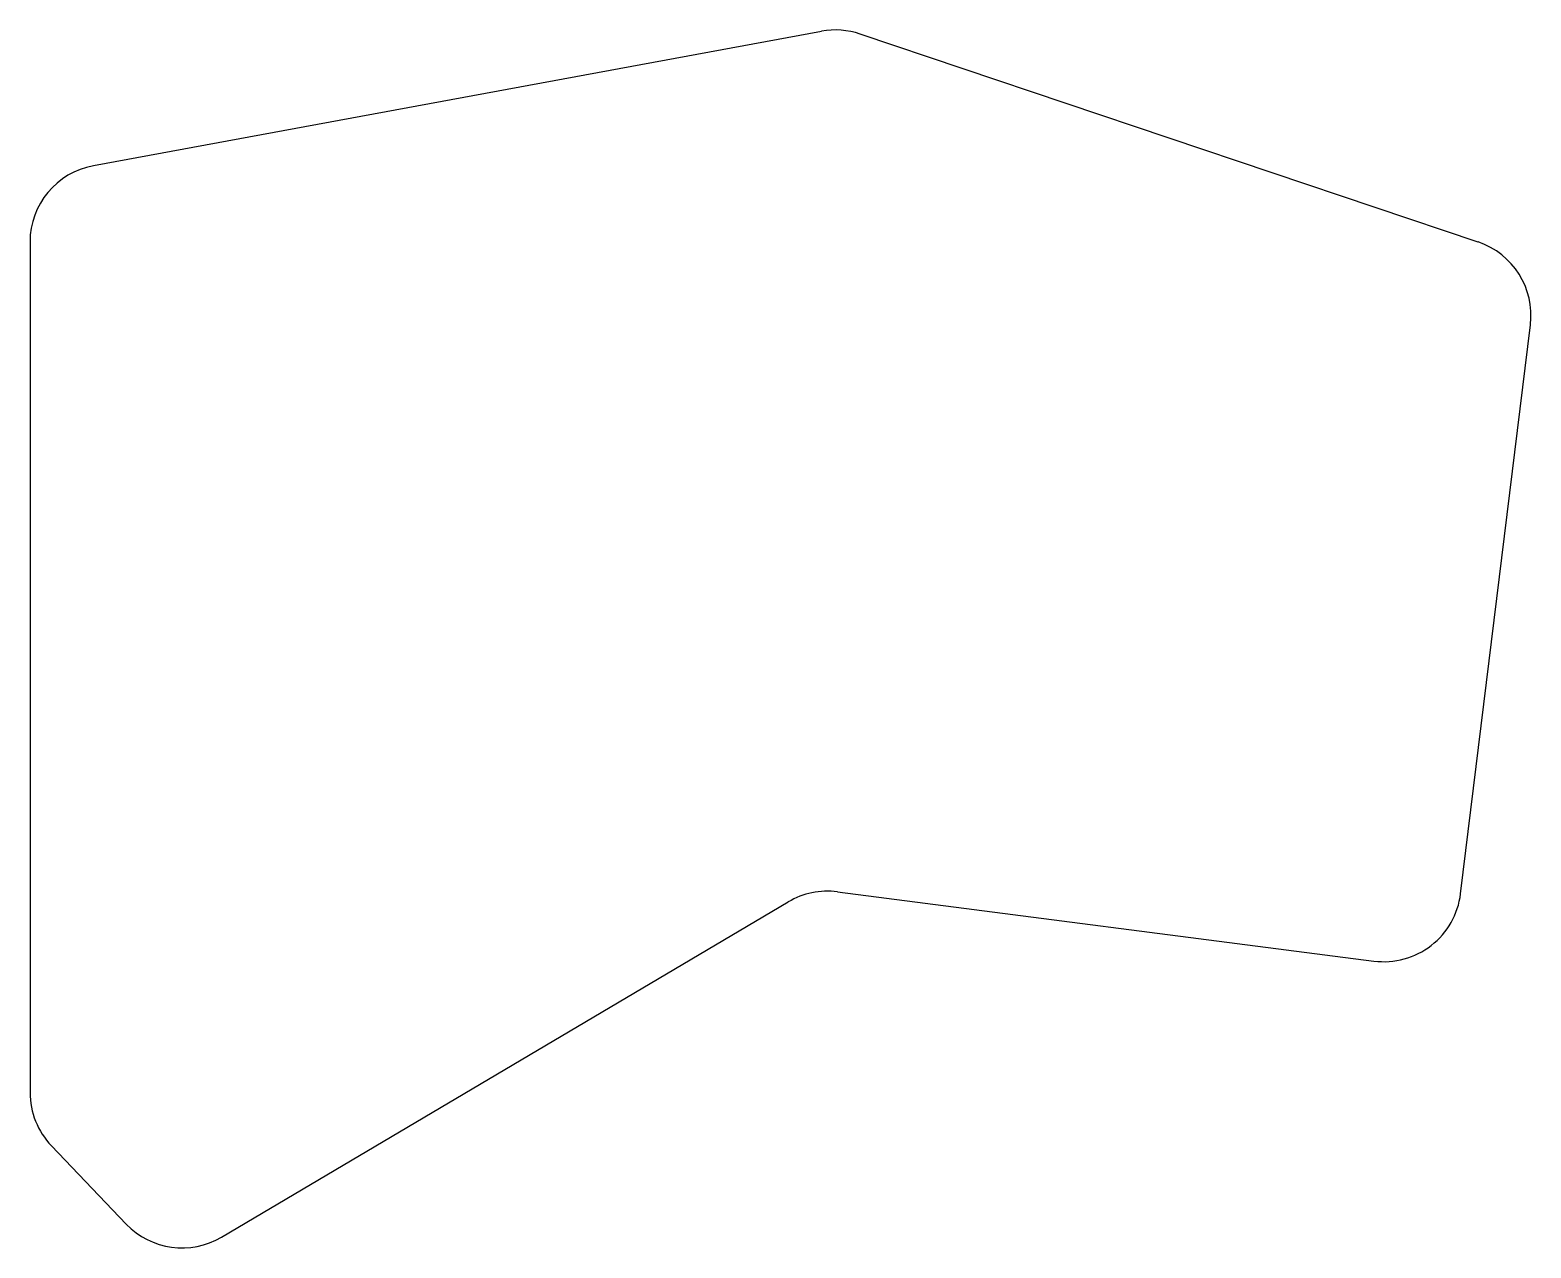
# Model space of a CAD drawing. Header units: millimetres. Extents: x 140 to 295, y -205 to -80.
import ezdxf

# ---------------------------------------------------------------- set-up
doc = ezdxf.new("R2010")
doc.units = ezdxf.units.MM

msp = doc.modelspace()

# ---------------------------------------------------------------- linework, layer by layer
for p, q in [((221.72, -79.71), (146.45, -93.6)), ((289.61, -101.48), (225.72, -79.99)), ((139.9, -101.47), (139.9, -189.35)), ((287.79, -168.82), (295, -110.04)), ((223.38, -168.63), (278.82, -175.78)), ((159.7, -204.32), (218.28, -169.68)), ((142.12, -194.88), (149.85, -202.96))]:
    msp.add_line(p, q)
for centre, start, end in [((223.17, -87.57), 71.4104, 100.4571), ((147.9, -101.47), 100.4571, 180), ((287.06, -109.06), 353, 71.4104), ((222.35, -176.56), 82.6488, 120.5992), ((279.85, -167.85), 262.6488, 353), ((147.9, -189.35), 180, 223.72), ((155.63, -197.43), 223.72, 300.5992)]:
    msp.add_arc(centre, 8, start, end)

doc.saveas('drawing.dxf')
